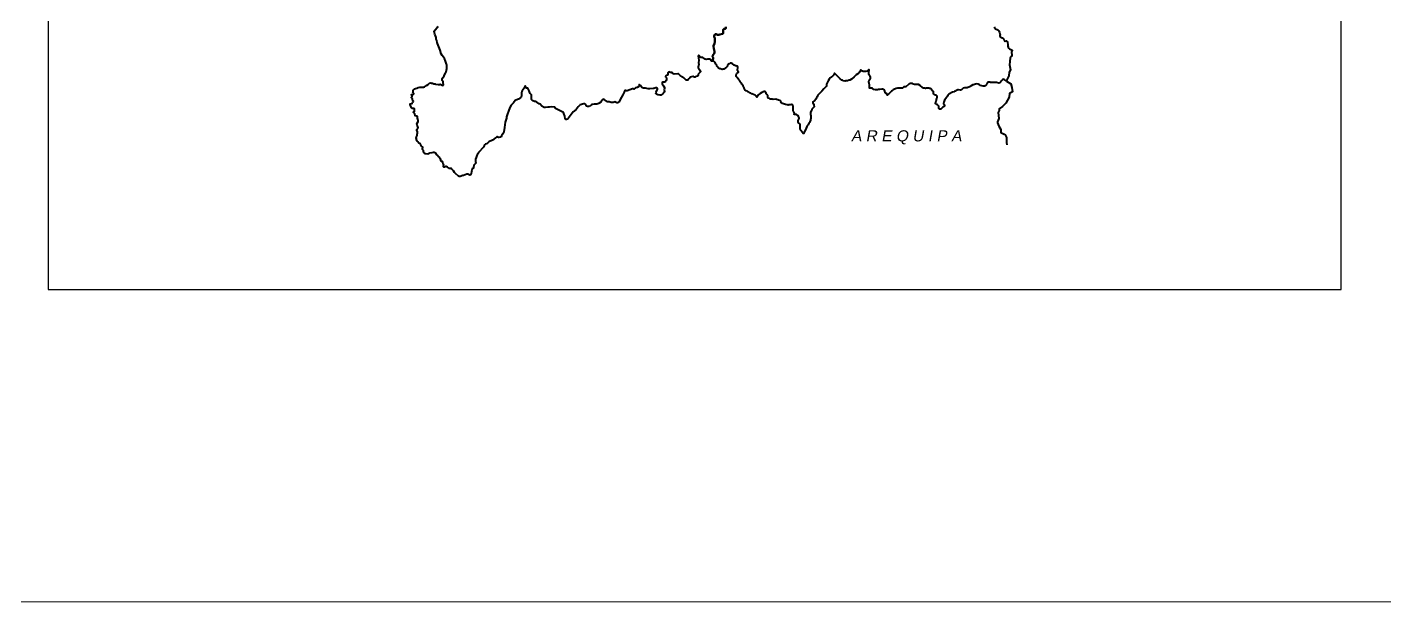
# Model space of a CAD drawing. Header units: metres. Extents: x 772934 to 773467, y 8442002 to 8442594.
# Drawn here: x 773275.74 to 773297.47, y 8442364.2 to 8442373.41 of the extents above; entities that cross this region are included whole.
import ezdxf

# ---------------------------------------------------------------- set-up
doc = ezdxf.new("R2010")
doc.units = ezdxf.units.M
for name, color, linetype, lineweight in [('Límite de Provincia', 7, 'Continuous', 40), ('PLUMA 01', 7, 'Continuous', 15), ('Red vías Vecinales', 106, 'Continuous', 40)]:
    doc.layers.add(name, color=color, linetype=linetype, lineweight=lineweight)
doc.layers.add('Texto vias Nacionales', color=160, linetype='Continuous')
doc.styles.add('PROVINCIAS', font='GOTHIC.TTF', dxfattribs={"oblique": 10, "height": 0.14})

msp = doc.modelspace()

# ---------------------------------------------------------------- linework, layer by layer
at = {"layer": 'Límite de Provincia', "linetype": 'Continuous'}
for points in [[(773286.924, 8442373.412), (773286.921, 8442373.4), (773286.926, 8442373.393), (773286.924, 8442373.386), (773286.917, 8442373.381), (773286.912, 8442373.381), (773286.898, 8442373.377), (773286.891, 8442373.377), (773286.883, 8442373.37), (773286.879, 8442373.351), (773286.881, 8442373.334), (773286.883, 8442373.313), (773286.881, 8442373.303), (773286.874, 8442373.298), (773286.848, 8442373.294), (773286.829, 8442373.287), (773286.81, 8442373.284), (773286.791, 8442373.284), (773286.77, 8442373.294), (773286.755, 8442373.294), (773286.746, 8442373.289), (773286.741, 8442373.277), (773286.739, 8442373.261), (773286.739, 8442373.251), (773286.746, 8442373.227), (773286.748, 8442373.196), (773286.746, 8442373.168), (773286.741, 8442373.142), (773286.727, 8442373.106), (773286.725, 8442373.095), (773286.729, 8442373.064), (773286.741, 8442373.014), (773286.741, 8442373), (773286.736, 8442372.985), (773286.72, 8442372.964), (773286.713, 8442372.95), (773286.71, 8442372.928), (773286.72, 8442372.917), (773286.722, 8442372.902), (773286.717, 8442372.888), (773286.703, 8442372.862), (773286.694, 8442372.862), (773286.689, 8442372.864), (773286.687, 8442372.869), (773286.682, 8442372.883), (773286.675, 8442372.891), (773286.668, 8442372.893), (773286.632, 8442372.895), (773286.606, 8442372.888), (773286.592, 8442372.891), (773286.554, 8442372.917), (773286.535, 8442372.921), (773286.523, 8442372.921), (773286.513, 8442372.926), (773286.49, 8442372.95), (773286.485, 8442372.952), (773286.483, 8442372.94), (773286.49, 8442372.876), (773286.487, 8442372.834), (773286.49, 8442372.815), (773286.483, 8442372.767), (773286.483, 8442372.753), (773286.49, 8442372.732), (773286.502, 8442372.722), (773286.516, 8442372.694), (773286.516, 8442372.689), (773286.485, 8442372.66), (773286.48, 8442372.651), (773286.48, 8442372.634), (773286.466, 8442372.62), (773286.445, 8442372.615), (773286.428, 8442372.606), (773286.419, 8442372.606), (773286.404, 8442372.613), (773286.395, 8442372.613), (773286.374, 8442372.608), (773286.35, 8442372.604), (773286.345, 8442372.601), (773286.34, 8442372.589), (773286.333, 8442372.577), (773286.314, 8442372.558), (773286.305, 8442372.556), (773286.291, 8442372.558), (773286.276, 8442372.566), (773286.253, 8442372.592), (773286.234, 8442372.604), (773286.224, 8442372.608), (773286.208, 8442372.623), (773286.193, 8442372.632), (773286.177, 8442372.649), (773286.167, 8442372.656), (773286.153, 8442372.656), (773286.094, 8442372.651), (773286.072, 8442372.663), (773286.068, 8442372.672), (773286.053, 8442372.682), (773286.03, 8442372.682), (773286.013, 8442372.689), (773286.008, 8442372.687), (773285.996, 8442372.675), (773285.996, 8442372.653), (773285.989, 8442372.639), (773285.97, 8442372.632), (773285.961, 8442372.625), (773285.958, 8442372.618), (773285.958, 8442372.611), (773285.973, 8442372.592), (773285.975, 8442372.58), (773285.975, 8442372.568), (773285.966, 8442372.549), (773285.956, 8442372.535), (773285.944, 8442372.525), (773285.935, 8442372.523), (773285.913, 8442372.525), (773285.906, 8442372.521), (773285.902, 8442372.513), (773285.906, 8442372.499), (773285.928, 8442372.468), (773285.942, 8442372.44), (773285.944, 8442372.426), (773285.937, 8442372.4), (773285.942, 8442372.381), (773285.937, 8442372.362), (773285.923, 8442372.343), (773285.916, 8442372.336), (773285.897, 8442372.328), (773285.885, 8442372.317), (773285.871, 8442372.314), (773285.835, 8442372.324), (773285.814, 8442372.331), (773285.802, 8442372.343), (773285.807, 8442372.364), (773285.83, 8442372.414), (773285.83, 8442372.423), (773285.826, 8442372.43), (773285.814, 8442372.433), (773285.802, 8442372.433), (773285.785, 8442372.43), (773285.771, 8442372.423), (773285.759, 8442372.421), (773285.705, 8442372.419), (773285.683, 8442372.419), (773285.638, 8442372.428), (773285.607, 8442372.43), (773285.591, 8442372.435), (773285.579, 8442372.442), (773285.567, 8442372.457), (773285.558, 8442372.471), (773285.536, 8442372.487), (773285.534, 8442372.48), (773285.534, 8442372.461), (773285.532, 8442372.454), (773285.503, 8442372.44), (773285.477, 8442372.433), (773285.453, 8442372.414), (773285.449, 8442372.414), (773285.441, 8442372.416), (773285.432, 8442372.416), (773285.342, 8442372.385), (773285.332, 8442372.385), (773285.318, 8442372.392), (773285.306, 8442372.39), (773285.302, 8442372.381), (773285.299, 8442372.362), (773285.273, 8442372.324), (773285.256, 8442372.283), (773285.233, 8442372.248), (773285.218, 8442372.21), (773285.211, 8442372.203), (773285.204, 8442372.2), (773285.188, 8442372.196), (773285.178, 8442372.196), (773285.145, 8442372.21), (773285.135, 8442372.207), (773285.121, 8442372.2), (773285.105, 8442372.198), (773285.09, 8442372.2), (773285.055, 8442372.21), (773285.026, 8442372.212), (773285.012, 8442372.219), (773284.974, 8442372.248), (773284.965, 8442372.25), (773284.958, 8442372.248), (773284.95, 8442372.241), (773284.934, 8442372.219), (773284.924, 8442372.207), (773284.896, 8442372.191), (773284.889, 8442372.181), (773284.86, 8442372.172), (773284.815, 8442372.172), (773284.787, 8442372.167), (773284.773, 8442372.16), (773284.744, 8442372.139), (773284.735, 8442372.136), (773284.718, 8442372.134), (773284.709, 8442372.136), (773284.694, 8442372.143), (773284.687, 8442372.151), (773284.673, 8442372.174), (773284.666, 8442372.179), (773284.649, 8442372.177), (773284.595, 8442372.16), (773284.573, 8442372.143), (773284.559, 8442372.129), (773284.531, 8442372.089), (773284.483, 8442372.049), (773284.398, 8442371.942), (773284.384, 8442371.932), (773284.374, 8442371.928), (773284.365, 8442371.928), (773284.36, 8442371.932), (773284.355, 8442371.942), (773284.348, 8442371.977), (773284.346, 8442371.982), (773284.331, 8442372.025), (773284.324, 8442372.039), (773284.303, 8442372.051), (773284.199, 8442372.101), (773284.194, 8442372.108), (773284.192, 8442372.117), (773284.187, 8442372.122), (773284.175, 8442372.127), (773284.139, 8442372.129), (773284.101, 8442372.124), (773284.073, 8442372.127), (773284.04, 8442372.117), (773284.016, 8442372.117), (773283.978, 8442372.141), (773283.952, 8442372.17), (773283.935, 8442372.177), (773283.9, 8442372.203), (773283.876, 8442372.215), (773283.862, 8442372.217), (773283.84, 8442372.226), (773283.824, 8442372.236), (773283.814, 8442372.248), (773283.812, 8442372.257), (773283.814, 8442372.305), (773283.812, 8442372.321), (773283.791, 8442372.343), (773283.786, 8442372.352), (773283.776, 8442372.388), (773283.76, 8442372.419), (773283.753, 8442372.426), (773283.736, 8442372.43), (773283.729, 8442372.435), (773283.722, 8442372.445), (773283.717, 8442372.461), (773283.712, 8442372.466), (773283.698, 8442372.428), (773283.665, 8442372.388), (773283.658, 8442372.373), (773283.653, 8442372.355), (773283.653, 8442372.312), (773283.646, 8442372.286), (773283.627, 8442372.269), (773283.603, 8442372.255), (773283.561, 8442372.236), (773283.551, 8442372.231), (773283.525, 8442372.196), (773283.487, 8442372.155), (773283.466, 8442372.117), (773283.444, 8442372.058), (773283.428, 8442372.02), (773283.416, 8442371.97), (773283.414, 8442371.949), (773283.39, 8442371.885), (773283.383, 8442371.797), (773283.369, 8442371.728), (773283.357, 8442371.695), (773283.335, 8442371.664), (773283.326, 8442371.652), (773283.316, 8442371.645), (773283.293, 8442371.638), (773283.283, 8442371.641), (773283.262, 8442371.65), (773283.257, 8442371.65), (773283.255, 8442371.645), (773283.236, 8442371.636), (773283.188, 8442371.596), (773283.131, 8442371.567), (773283.108, 8442371.55), (773283.093, 8442371.536), (773283.077, 8442371.532), (773283.067, 8442371.524), (773283.055, 8442371.508), (773283.051, 8442371.494), (773283.046, 8442371.482), (773282.968, 8442371.396), (773282.956, 8442371.377), (773282.944, 8442371.363), (773282.939, 8442371.351), (773282.932, 8442371.335), (773282.93, 8442371.32), (773282.92, 8442371.29), (773282.916, 8442371.254), (773282.923, 8442371.226), (773282.892, 8442371.195), (773282.887, 8442371.157), (773282.885, 8442371.15), (773282.866, 8442371.135), (773282.861, 8442371.109), (773282.851, 8442371.093), (773282.847, 8442371.064), (773282.835, 8442371.041), (773282.825, 8442371.036), (773282.804, 8442371.048), (773282.799, 8442371.052), (773282.78, 8442371.052), (773282.728, 8442371.033), (773282.716, 8442371.031), (773282.674, 8442371.014), (773282.657, 8442371.017), (773282.648, 8442371.022), (773282.6, 8442371.064), (773282.581, 8442371.076), (773282.567, 8442371.105), (773282.546, 8442371.126), (773282.541, 8442371.133), (773282.534, 8442371.143), (773282.527, 8442371.145), (773282.517, 8442371.145), (773282.512, 8442371.143), (773282.503, 8442371.145), (773282.472, 8442371.164), (773282.446, 8442371.173), (773282.439, 8442371.173), (773282.429, 8442371.166), (773282.417, 8442371.164), (773282.41, 8442371.166), (773282.403, 8442371.171), (773282.403, 8442371.176), (773282.408, 8442371.185), (773282.41, 8442371.195), (773282.401, 8442371.214), (773282.396, 8442371.245), (773282.387, 8442371.252), (773282.377, 8442371.256), (773282.365, 8442371.266), (773282.363, 8442371.275), (773282.365, 8442371.292), (773282.363, 8442371.294), (773282.353, 8442371.292), (773282.351, 8442371.294), (773282.349, 8442371.311), (773282.346, 8442371.316), (773282.323, 8442371.337), (773282.318, 8442371.342), (773282.315, 8442371.351), (773282.296, 8442371.368), (773282.287, 8442371.382), (773282.275, 8442371.387), (773282.266, 8442371.394), (773282.256, 8442371.396), (773282.242, 8442371.401), (773282.221, 8442371.394), (773282.183, 8442371.387), (773282.178, 8442371.384), (773282.166, 8442371.375), (773282.159, 8442371.37), (773282.123, 8442371.375), (773282.111, 8442371.377), (773282.104, 8442371.382), (773282.088, 8442371.406), (773282.085, 8442371.413), (773282.085, 8442371.43), (773282.071, 8442371.449), (773282.071, 8442371.465), (773282.074, 8442371.475), (773282.074, 8442371.486), (773282.052, 8442371.501), (773282.045, 8442371.52), (773282.031, 8442371.541), (773282.012, 8442371.548), (773281.995, 8442371.567), (773281.983, 8442371.581), (773281.974, 8442371.605), (773281.969, 8442371.612), (773281.972, 8442371.615), (773281.974, 8442371.619), (773281.969, 8442371.633), (773281.976, 8442371.648), (773281.979, 8442371.655), (773281.988, 8442371.712), (773281.988, 8442371.731), (773281.981, 8442371.754), (773281.981, 8442371.769), (773281.993, 8442371.79), (773281.998, 8442371.8), (773281.995, 8442371.809), (773281.983, 8442371.835), (773281.981, 8442371.856), (773281.983, 8442371.868), (773281.998, 8442371.894), (773281.998, 8442371.906), (773281.995, 8442371.935), (773281.991, 8442371.947), (773281.991, 8442371.963), (773281.988, 8442371.973), (773281.976, 8442371.982), (773281.957, 8442371.985), (773281.95, 8442371.987), (773281.945, 8442372.018), (773281.924, 8442372.039), (773281.926, 8442372.049), (773281.936, 8442372.051), (773281.941, 8442372.056), (773281.943, 8442372.079), (773281.941, 8442372.098), (773281.936, 8442372.101), (773281.91, 8442372.101), (773281.903, 8442372.105), (773281.896, 8442372.115), (773281.881, 8442372.139), (773281.872, 8442372.16), (773281.872, 8442372.172), (773281.874, 8442372.177), (773281.881, 8442372.179), (773281.903, 8442372.184), (773281.912, 8442372.203), (773281.922, 8442372.21), (773281.924, 8442372.215), (773281.924, 8442372.222), (773281.91, 8442372.236), (773281.908, 8442372.253), (773281.891, 8442372.274), (773281.891, 8442372.286), (773281.903, 8442372.293), (773281.903, 8442372.309), (773281.893, 8442372.317), (773281.891, 8442372.326), (773281.905, 8442372.328), (773281.922, 8442372.328), (773281.931, 8442372.338), (773281.931, 8442372.345), (773281.922, 8442372.352), (773281.917, 8442372.359), (773281.919, 8442372.369), (773281.922, 8442372.392), (773281.926, 8442372.404), (773281.943, 8442372.419), (773281.955, 8442372.423), (773281.981, 8442372.426), (773282.002, 8442372.44), (773282.026, 8442372.447), (773282.083, 8442372.447), (773282.102, 8442372.452), (773282.135, 8442372.471), (773282.161, 8442372.49), (773282.183, 8442372.511), (773282.202, 8442372.516), (773282.216, 8442372.509), (773282.232, 8442372.509), (773282.249, 8442372.499), (773282.27, 8442372.497), (773282.278, 8442372.492), (773282.318, 8442372.485), (773282.325, 8442372.485), (773282.339, 8442372.49), (773282.353, 8442372.492), (773282.363, 8442372.49), (773282.382, 8442372.478), (773282.391, 8442372.473), (773282.401, 8442372.475), (773282.408, 8442372.48), (773282.401, 8442372.521), (773282.398, 8442372.53), (773282.384, 8442372.549), (773282.384, 8442372.573), (773282.391, 8442372.589), (773282.415, 8442372.625), (773282.417, 8442372.634), (773282.439, 8442372.67), (773282.448, 8442372.691), (773282.458, 8442372.743), (773282.458, 8442372.8), (773282.453, 8442372.815), (773282.446, 8442372.829), (773282.436, 8442372.862), (773282.42, 8442372.902), (773282.406, 8442372.924), (773282.384, 8442372.95), (773282.37, 8442372.976), (773282.351, 8442373.035), (773282.308, 8442373.144), (773282.304, 8442373.161), (773282.299, 8442373.192), (773282.289, 8442373.215), (773282.287, 8442373.239), (773282.268, 8442373.294), (773282.259, 8442373.313), (773282.256, 8442373.336), (773282.261, 8442373.348), (773282.27, 8442373.365), (773282.306, 8442373.398), (773282.325, 8442373.415)], [(773291.217, 8442373.41), (773291.224, 8442373.398), (773291.24, 8442373.381), (773291.274, 8442373.363), (773291.29, 8442373.346), (773291.302, 8442373.322), (773291.309, 8442373.298), (773291.312, 8442373.287), (773291.307, 8442373.272), (773291.307, 8442373.256), (773291.312, 8442373.249), (773291.345, 8442373.232), (773291.364, 8442373.22), (773291.371, 8442373.211), (773291.378, 8442373.194), (773291.385, 8442373.185), (773291.395, 8442373.182), (773291.416, 8442373.185), (773291.425, 8442373.178), (773291.433, 8442373.166), (773291.437, 8442373.125), (773291.437, 8442373.102), (773291.442, 8442373.087), (773291.454, 8442373.071), (773291.461, 8442373.061), (773291.482, 8442373.049), (773291.494, 8442373.045), (773291.504, 8442373.038), (773291.504, 8442373.033), (773291.497, 8442373.009), (773291.501, 8442372.95), (773291.494, 8442372.938), (773291.482, 8442372.931), (773291.475, 8442372.921), (773291.473, 8442372.917), (773291.475, 8442372.895), (773291.466, 8442372.874), (773291.466, 8442372.855), (773291.463, 8442372.803), (773291.48, 8442372.722), (773291.459, 8442372.684), (773291.451, 8442372.625), (773291.44, 8442372.604), (773291.433, 8442372.582), (773291.416, 8442372.554), (773291.411, 8442372.544), (773291.376, 8442372.568), (773291.359, 8442372.573), (773291.357, 8442372.57), (773291.35, 8442372.566), (773291.35, 8442372.561), (773291.331, 8442372.54), (773291.321, 8442372.523), (773291.309, 8442372.513), (773291.3, 8442372.511), (773291.29, 8442372.511), (773291.255, 8442372.518), (773291.186, 8442372.518), (773291.16, 8442372.521), (773291.148, 8442372.525), (773291.124, 8442372.523), (773291.112, 8442372.518), (773291.105, 8442372.511), (773291.1, 8442372.502), (773291.096, 8442372.48), (773291.079, 8442372.464), (773291.074, 8442372.464), (773291.065, 8442372.459), (773291.039, 8442372.461), (773290.996, 8442372.473), (773290.98, 8442372.48), (773290.963, 8442372.492), (773290.942, 8442372.499), (773290.918, 8442372.492), (773290.904, 8442372.485), (773290.885, 8442372.483), (773290.875, 8442372.48), (773290.851, 8442372.468), (773290.842, 8442372.464), (773290.823, 8442372.449), (773290.787, 8442372.433), (773290.78, 8442372.433), (773290.745, 8442372.435), (773290.721, 8442372.428), (773290.714, 8442372.423), (773290.693, 8442372.402), (773290.676, 8442372.397), (773290.647, 8442372.404), (773290.636, 8442372.402), (773290.626, 8442372.395), (773290.61, 8442372.39), (773290.595, 8442372.381), (773290.581, 8442372.376), (773290.576, 8442372.371), (773290.553, 8442372.364), (773290.493, 8442372.331), (773290.477, 8442372.314), (773290.47, 8442372.3), (773290.453, 8442372.279), (773290.443, 8442372.262), (773290.425, 8442372.238), (773290.413, 8442372.205), (773290.408, 8442372.184), (773290.422, 8442372.16), (773290.425, 8442372.151), (773290.425, 8442372.143), (773290.415, 8442372.136), (773290.406, 8442372.132), (773290.394, 8442372.124), (773290.365, 8442372.094), (773290.344, 8442372.091), (773290.337, 8442372.096), (773290.33, 8442372.105), (773290.33, 8442372.124), (773290.332, 8442372.134), (773290.33, 8442372.143), (773290.313, 8442372.16), (773290.299, 8442372.167), (773290.275, 8442372.191), (773290.285, 8442372.203), (773290.289, 8442372.226), (773290.301, 8442372.262), (773290.304, 8442372.283), (773290.304, 8442372.302), (773290.294, 8442372.312), (773290.28, 8442372.319), (773290.263, 8442372.324), (773290.254, 8442372.331), (773290.247, 8442372.343), (773290.247, 8442372.364), (773290.244, 8442372.376), (773290.24, 8442372.381), (773290.223, 8442372.392), (773290.206, 8442372.419), (773290.192, 8442372.423), (773290.183, 8442372.423), (773290.171, 8442372.43), (773290.159, 8442372.428), (773290.149, 8442372.43), (773290.13, 8442372.43), (773290.116, 8442372.423), (773290.1, 8442372.426), (773290.085, 8442372.428), (773290.069, 8442372.438), (773290.033, 8442372.471), (773290.005, 8442372.487), (773289.945, 8442372.49), (773289.924, 8442372.494), (773289.91, 8442372.502), (773289.896, 8442372.504), (773289.879, 8442372.502), (773289.865, 8442372.499), (773289.858, 8442372.499), (773289.851, 8442372.492), (773289.803, 8442372.452), (773289.772, 8442372.449), (773289.746, 8442372.428), (773289.677, 8442372.43), (773289.67, 8442372.426), (773289.651, 8442372.423), (773289.613, 8442372.407), (773289.602, 8442372.4), (773289.585, 8442372.385), (773289.573, 8442372.378), (773289.556, 8442372.366), (773289.528, 8442372.333), (773289.511, 8442372.321), (773289.509, 8442372.319), (773289.492, 8442372.343), (773289.481, 8442372.35), (773289.471, 8442372.362), (773289.466, 8442372.369), (773289.466, 8442372.388), (773289.462, 8442372.397), (773289.454, 8442372.404), (773289.443, 8442372.411), (773289.421, 8442372.414), (773289.39, 8442372.407), (773289.364, 8442372.407), (773289.352, 8442372.402), (773289.343, 8442372.402), (773289.336, 8442372.4), (773289.317, 8442372.4), (773289.293, 8442372.407), (773289.272, 8442372.423), (773289.262, 8442372.43), (773289.255, 8442372.43), (773289.236, 8442372.426), (773289.224, 8442372.43), (773289.222, 8442372.438), (773289.224, 8442372.464), (773289.222, 8442372.483), (773289.217, 8442372.504), (773289.217, 8442372.513), (773289.213, 8442372.525), (773289.213, 8442372.537), (773289.217, 8442372.556), (773289.236, 8442372.589), (773289.239, 8442372.604), (773289.234, 8442372.62), (773289.22, 8442372.634), (773289.213, 8442372.649), (773289.213, 8442372.677), (773289.215, 8442372.713), (773289.215, 8442372.72), (773289.208, 8442372.72), (773289.184, 8442372.701), (773289.163, 8442372.696), (773289.144, 8442372.694), (773289.122, 8442372.696), (773289.111, 8442372.703), (773289.089, 8442372.717), (773289.082, 8442372.72), (773289.063, 8442372.684), (773289.047, 8442372.663), (773289.035, 8442372.656), (773289.011, 8442372.644), (773288.978, 8442372.608), (773288.935, 8442372.573), (773288.907, 8442372.556), (773288.897, 8442372.556), (773288.869, 8442372.547), (773288.843, 8442372.544), (773288.831, 8442372.542), (773288.8, 8442372.547), (773288.788, 8442372.556), (773288.779, 8442372.558), (773288.752, 8442372.577), (773288.705, 8442372.627), (773288.686, 8442372.646), (773288.662, 8442372.668), (773288.65, 8442372.649), (773288.646, 8442372.637), (773288.641, 8442372.63), (773288.631, 8442372.62), (773288.612, 8442372.611), (773288.594, 8442372.596), (773288.577, 8442372.573), (773288.563, 8442372.547), (773288.553, 8442372.537), (773288.532, 8442372.494), (773288.532, 8442372.468), (773288.527, 8442372.457), (773288.522, 8442372.449), (773288.492, 8442372.416), (773288.458, 8442372.381), (773288.446, 8442372.366), (773288.416, 8442372.336), (773288.397, 8442372.314), (773288.392, 8442372.305), (773288.385, 8442372.288), (773288.375, 8442372.276), (773288.363, 8442372.253), (773288.347, 8442372.231), (773288.316, 8442372.212), (773288.318, 8442372.196), (773288.328, 8442372.177), (773288.333, 8442372.162), (773288.335, 8442372.129), (773288.316, 8442372.11), (773288.302, 8442372.091), (773288.297, 8442372.079), (773288.288, 8442372.068), (773288.278, 8442372.041), (773288.28, 8442372.003), (773288.283, 8442371.992), (773288.283, 8442371.944), (773288.28, 8442371.93), (773288.276, 8442371.918), (773288.269, 8442371.887), (773288.264, 8442371.878), (773288.254, 8442371.866), (773288.24, 8442371.84), (773288.226, 8442371.828), (773288.219, 8442371.816), (773288.197, 8442371.759), (773288.176, 8442371.726), (773288.171, 8442371.717), (773288.171, 8442371.705), (773288.162, 8442371.705), (773288.143, 8442371.724), (773288.131, 8442371.745), (773288.117, 8442371.757), (773288.114, 8442371.785), (773288.114, 8442371.847), (773288.107, 8442371.859), (773288.088, 8442371.873), (773288.081, 8442371.883), (773288.079, 8442371.892), (773288.079, 8442371.913), (773288.095, 8442371.944), (773288.095, 8442371.956), (773288.088, 8442371.973), (773288.076, 8442371.989), (773288.055, 8442372.006), (773288.039, 8442372.008), (773288.022, 8442372.006), (773288.012, 8442372.011), (773288.02, 8442372.03), (773288.015, 8442372.039), (773288.008, 8442372.049), (773288.003, 8442372.07), (773288.003, 8442372.129), (773287.993, 8442372.155), (773287.986, 8442372.165), (773287.982, 8442372.167), (773287.974, 8442372.167), (773287.953, 8442372.162), (773287.927, 8442372.162), (773287.92, 8442372.158), (773287.906, 8442372.16), (773287.877, 8442372.167), (773287.863, 8442372.174), (773287.832, 8442372.184), (773287.811, 8442372.2), (773287.804, 8442372.215), (773287.801, 8442372.222), (773287.792, 8442372.229), (773287.766, 8442372.234), (773287.756, 8442372.241), (773287.735, 8442372.245), (773287.725, 8442372.253), (773287.683, 8442372.245), (773287.666, 8442372.25), (773287.654, 8442372.255), (773287.635, 8442372.255), (773287.621, 8442372.262), (773287.602, 8442372.269), (773287.6, 8442372.272), (773287.597, 8442372.286), (773287.593, 8442372.305), (773287.578, 8442372.326), (773287.571, 8442372.336), (773287.569, 8442372.347), (773287.562, 8442372.364), (773287.559, 8442372.371), (773287.552, 8442372.376), (773287.536, 8442372.376), (773287.521, 8442372.371), (773287.514, 8442372.364), (773287.498, 8442372.359), (773287.472, 8442372.343), (773287.438, 8442372.314), (773287.434, 8442372.307), (773287.431, 8442372.3), (773287.427, 8442372.293), (773287.422, 8442372.283), (773287.415, 8442372.29), (773287.405, 8442372.307), (773287.393, 8442372.319), (773287.341, 8442372.338), (773287.322, 8442372.35), (773287.301, 8442372.355), (773287.291, 8442372.362), (773287.277, 8442372.369), (773287.265, 8442372.378), (773287.251, 8442372.385), (773287.234, 8442372.397), (773287.216, 8442372.426), (773287.206, 8442372.445), (773287.199, 8442372.466), (773287.18, 8442372.492), (773287.173, 8442372.509), (773287.159, 8442372.525), (773287.149, 8442372.544), (773287.13, 8442372.563), (773287.104, 8442372.601), (773287.09, 8442372.618), (773287.087, 8442372.627), (773287.087, 8442372.637), (773287.095, 8442372.658), (773287.125, 8442372.687), (773287.123, 8442372.701), (773287.111, 8442372.713), (773287.109, 8442372.717), (773287.116, 8442372.758), (773287.116, 8442372.772), (773287.111, 8442372.779), (773287.102, 8442372.781), (773287.085, 8442372.784), (773287.076, 8442372.786), (773287.057, 8442372.798), (773287.023, 8442372.824), (773287.007, 8442372.831), (773286.993, 8442372.831), (773286.976, 8442372.819), (773286.966, 8442372.812), (773286.952, 8442372.793), (773286.948, 8442372.781), (773286.933, 8442372.765), (773286.891, 8442372.734), (773286.879, 8442372.732), (773286.864, 8442372.729), (773286.838, 8442372.736), (773286.827, 8442372.736), (773286.815, 8442372.743), (773286.808, 8442372.748), (773286.791, 8442372.77), (773286.781, 8442372.781), (773286.777, 8442372.796), (773286.763, 8442372.815), (773286.751, 8442372.838), (773286.734, 8442372.855), (773286.722, 8442372.864), (773286.71, 8442372.86), (773286.703, 8442372.862), (773286.703, 8442372.862), (773286.717, 8442372.888), (773286.722, 8442372.902), (773286.72, 8442372.917), (773286.71, 8442372.928), (773286.713, 8442372.95), (773286.72, 8442372.964), (773286.736, 8442372.985), (773286.741, 8442373), (773286.741, 8442373.014), (773286.729, 8442373.064), (773286.725, 8442373.095), (773286.727, 8442373.106), (773286.741, 8442373.142), (773286.746, 8442373.168), (773286.748, 8442373.196), (773286.746, 8442373.227), (773286.739, 8442373.251), (773286.739, 8442373.261), (773286.741, 8442373.277), (773286.746, 8442373.289), (773286.755, 8442373.294), (773286.77, 8442373.294), (773286.791, 8442373.284), (773286.81, 8442373.284), (773286.829, 8442373.287), (773286.848, 8442373.294), (773286.874, 8442373.298), (773286.881, 8442373.303), (773286.883, 8442373.313), (773286.881, 8442373.334), (773286.879, 8442373.351), (773286.883, 8442373.37), (773286.891, 8442373.377), (773286.898, 8442373.377), (773286.912, 8442373.381), (773286.917, 8442373.381), (773286.924, 8442373.386), (773286.926, 8442373.393), (773286.921, 8442373.4), (773286.924, 8442373.412)], [(773291.413, 8442372.542), (773291.482, 8442372.499), (773291.499, 8442372.438), (773291.508, 8442372.369), (773291.464, 8442372.343), (773291.456, 8442372.282), (773291.43, 8442372.238), (773291.404, 8442372.186), (773291.351, 8442372.134), (773291.299, 8442372.099), (773291.299, 8442372.073), (773291.282, 8442372.038), (773291.29, 8442371.943), (773291.273, 8442371.89), (773291.273, 8442371.873), (773291.29, 8442371.821), (773291.325, 8442371.769), (773291.325, 8442371.717), (773291.377, 8442371.691), (773291.395, 8442371.682), (773291.412, 8442371.638), (773291.412, 8442371.56), (773291.419, 8442371.519)]]:
    msp.add_lwpolyline(points, dxfattribs=at)
at = {"layer": 'PLUMA 01'}
msp.add_lwpolyline([(773264.002, 8442364.204), (773364.087, 8442364.204), (773364.087, 8442423.604), (773264.002, 8442423.604)], close=True, dxfattribs=at)
at = {"layer": 'Red vías Vecinales', "color": 7, "lineweight": 30}
msp.add_lwpolyline([(773276.078, 8442369.205), (773296.769, 8442369.205), (773296.769, 8442387.796), (773276.078, 8442387.796), (773276.078, 8442369.205)], dxfattribs=at)

# ---------------------------------------------------------------- texts
at = {"layer": 'Texto vias Nacionales', "color": 7, "insert": (773289.811, 8442371.641), "char_height": 0.12808, "attachment_point": 5, "style": 'PROVINCIAS'}
msp.add_mtext('{\\fArial|b0|i0|c0|p34;\\H1.389x;A R E Q U I P A}', dxfattribs=at)

doc.saveas('drawing.dxf')
